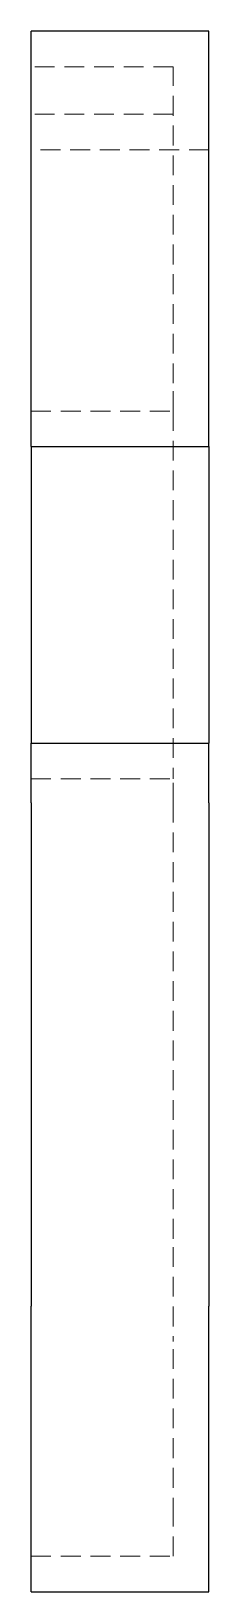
# Model space of a CAD drawing. Header units: millimetres. Extents: x 42 to 229, y 7 to 164.
# Drawn here: x 217.3 to 228.7, y 7 to 107 of the extents above.
import ezdxf

# ---------------------------------------------------------------- set-up
doc = ezdxf.new("R2010")
doc.units = ezdxf.units.MM
doc.linetypes.add('HIDDEN', pattern=[1.905, 1.27, -0.635])

msp = doc.modelspace()

# ---------------------------------------------------------------- linework, layer by layer
at = {"color": 7, "linetype": 'Continuous', "lineweight": 25}
for p, q in [((228.7, 107), (217.3, 107)), ((217.3, 84.82), (217.3, 107)), ((228.7, 84.82), (228.7, 107)), ((217.3, 80.38), (217.3, 84.82)), ((228.7, 80.38), (228.7, 84.82)), ((217.3, 80.38), (228.7, 80.38)), ((217.3, 80.38), (217.3, 61.37)), ((228.7, 80.38), (228.7, 61.37)), ((217.3, 61.37), (228.7, 61.37)), ((217.3, 57.56), (217.3, 61.37)), ((228.7, 57.56), (228.7, 61.37)), ((217.3, 57.56), (217.3, 29.09)), ((228.7, 57.56), (228.7, 29.09)), ((217.3, 29.09), (217.3, 25.3)), ((228.7, 29.09), (228.7, 25.3)), ((217.3, 7), (217.3, 13.19)), ((228.7, 7), (228.7, 13.19)), ((217.3, 7), (228.7, 7))]:
    msp.add_line(p, q, dxfattribs=at)
at = {"color": 7, "linetype": 'HIDDEN', "lineweight": 18}
for p, q in [((226.42, 104.72), (217.3, 104.72)), ((226.42, 84.44), (226.42, 104.72)), ((226.42, 101.68), (217.3, 101.68)), ((228.7, 99.39), (217.3, 99.39)), ((226.42, 82.66), (226.42, 84.44)), ((217.3, 82.66), (226.42, 82.66)), ((226.42, 82.66), (226.42, 59.09)), ((217.3, 59.09), (226.42, 59.09)), ((226.42, 57.56), (226.42, 59.09)), ((226.42, 57.56), (226.42, 29.09)), ((226.42, 29.09), (226.42, 23.03)), ((226.42, 9.28), (226.42, 11.76)), ((217.3, 9.28), (226.42, 9.28))]:
    msp.add_line(p, q, dxfattribs=at)
at = {"color": 7, "linetype": 'Continuous', "lineweight": 25}
for points in [[(217.3, 13.19), (217.3, 14.74), (217.3, 17.68), (217.3, 22.58), (217.3, 24.74), (217.3, 25.3)], [(228.7, 13.19), (228.7, 14.74), (228.7, 17.68), (228.7, 22.58), (228.7, 24.74), (228.7, 25.3)]]:
    msp.add_open_spline(points, degree=3, knots=[0.33972, 0.33972, 0.33972, 0.33972, 0.60418, 0.86865, 1.39757, 1.39757, 1.39757, 1.39757], dxfattribs=at)
at = {"color": 7, "linetype": 'HIDDEN', "lineweight": 18}
msp.add_open_spline([(226.42, 11.76), (226.42, 13.06), (226.42, 15.71), (226.42, 20.36), (226.42, 22.48), (226.42, 23.03)], degree=3, knots=[0.33972, 0.33972, 0.33972, 0.33972, 0.60418, 0.86865, 1.39757, 1.39757, 1.39757, 1.39757], dxfattribs=at)

doc.saveas('drawing.dxf')
